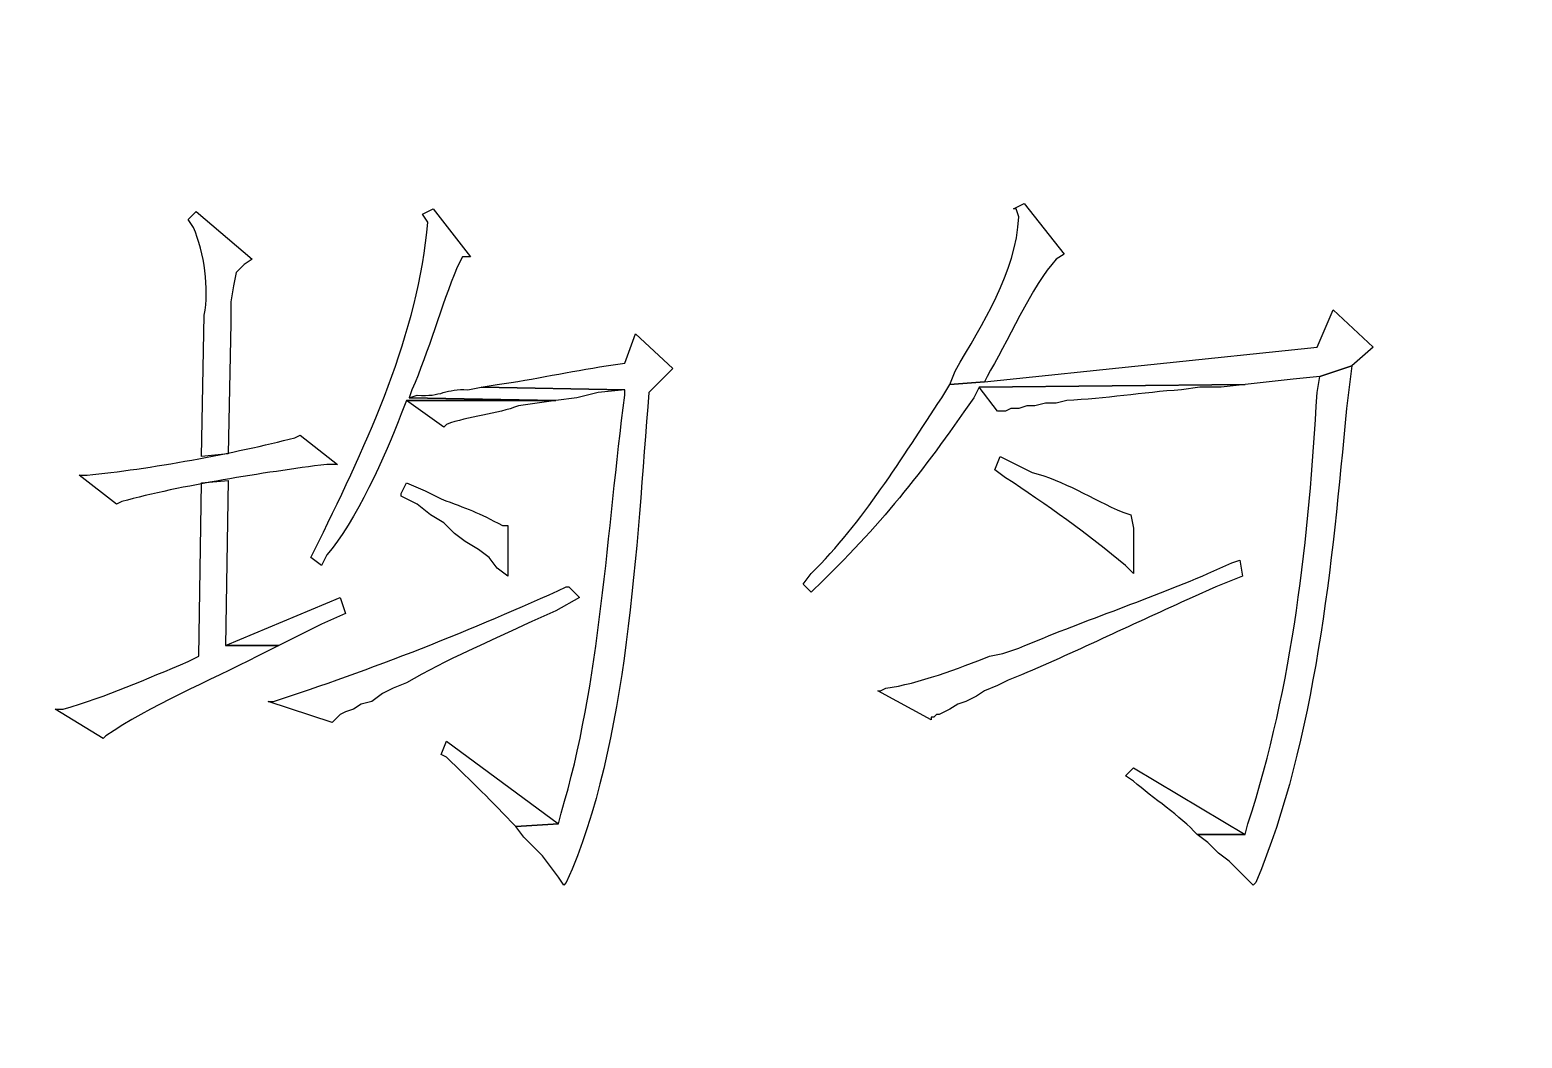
# Model space of a CAD drawing. Header units: centimetres. Extents: x -20.7 to 20.7, y -14.5 to 14.5.
# Drawn here: x -11.018 to -9.832, y -7.904 to -7.102 of the extents above; entities that cross this region are included whole.
import ezdxf

# ---------------------------------------------------------------- set-up
doc = ezdxf.new("R2010")
doc.units = ezdxf.units.CM
doc.header["$MEASUREMENT"] = 0
doc.layers.add('layer 1', color=7, linetype='Continuous')

msp = doc.modelspace()

# ---------------------------------------------------------------- linework, layer by layer
at = {"layer": 'layer 1', "lineweight": 9}
msp.add_open_spline([(19.88612, 13.89874), (19.88612, 13.89874), (-20.11465, 13.89874), (-20.11465, 13.89874), (-20.11465, 13.89874), (-20.11465, 13.89874), (-20.11465, -13.80208), (-20.11465, -13.80208)], degree=3, knots=[0, 0, 0, 0, 0.3333333, 0.3333333, 0.3333333, 0.3333333, 1, 1, 1, 1], dxfattribs=at)
at = {"layer": 'layer 1'}
for points, knots in [([(-10.88598, -7.24676), (-10.88598, -7.24676), (-10.89233, -7.25311), (-10.89233, -7.25311), (-10.89233, -7.25311), (-10.89233, -7.25311), (-10.8881, -7.25946), (-10.8881, -7.25946), (-10.8881, -7.25946), (-10.8796, -7.27968), (-10.87554, -7.30825), (-10.87963, -7.32931), (-10.87963, -7.32931), (-10.87963, -7.32931), (-10.88175, -7.4415), (-10.88175, -7.4415), (-10.88175, -7.4415), (-10.88175, -7.4415), (-10.86058, -7.43938), (-10.86058, -7.43938), (-10.86058, -7.43938), (-10.86058, -7.43938), (-10.85847, -7.33566), (-10.85847, -7.33566), (-10.85847, -7.33566), (-10.85847, -7.33566), (-10.85847, -7.31873), (-10.85847, -7.31873), (-10.85847, -7.31873), (-10.85847, -7.31873), (-10.85635, -7.30603), (-10.85635, -7.30603), (-10.85635, -7.30603), (-10.85635, -7.30603), (-10.85423, -7.29545), (-10.85423, -7.29545), (-10.85423, -7.29545), (-10.85423, -7.29545), (-10.84788, -7.2891), (-10.84788, -7.2891), (-10.84788, -7.2891), (-10.84788, -7.2891), (-10.84153, -7.28486), (-10.84153, -7.28486), (-10.84153, -7.28486), (-10.84153, -7.28486), (-10.88598, -7.24676), (-10.88598, -7.24676)], [0, 0, 0, 0, 0.0769231, 0.0769231, 0.0769231, 0.0769231, 0.1538462, 0.1538462, 0.1538462, 0.1538462, 0.2307692, 0.2307692, 0.2307692, 0.2307692, 0.3076923, 0.3076923, 0.3076923, 0.3076923, 0.3846154, 0.3846154, 0.3846154, 0.3846154, 0.4615385, 0.4615385, 0.4615385, 0.4615385, 0.5384615, 0.5384615, 0.5384615, 0.5384615, 0.6153846, 0.6153846, 0.6153846, 0.6153846, 0.6923077, 0.6923077, 0.6923077, 0.6923077, 0.7692308, 0.7692308, 0.7692308, 0.7692308, 0.8461538, 0.8461538, 0.8461538, 0.8461538, 1, 1, 1, 1]), ([(-10.6976, -7.24465), (-10.6976, -7.24465), (-10.70607, -7.24888), (-10.70607, -7.24888), (-10.70607, -7.24888), (-10.70607, -7.24888), (-10.70183, -7.25523), (-10.70183, -7.25523), (-10.70183, -7.25523), (-10.70945, -7.34385), (-10.74939, -7.42982), (-10.78862, -7.50923), (-10.78862, -7.50923), (-10.78862, -7.50923), (-10.79497, -7.52193), (-10.79497, -7.52193), (-10.79497, -7.52193), (-10.79497, -7.52193), (-10.7865, -7.52828), (-10.7865, -7.52828), (-10.7865, -7.52828), (-10.7865, -7.52828), (-10.78227, -7.51981), (-10.78227, -7.51981), (-10.78227, -7.51981), (-10.75983, -7.49434), (-10.73503, -7.44008), (-10.723, -7.40763), (-10.723, -7.40763), (-10.723, -7.40763), (-10.71877, -7.39705), (-10.71877, -7.39705), (-10.71877, -7.39705), (-10.71877, -7.39705), (-10.60023, -7.39705), (-10.60023, -7.39705), (-10.60023, -7.39705), (-10.60023, -7.39705), (-10.71665, -7.39493), (-10.71665, -7.39493), (-10.71665, -7.39493), (-10.71665, -7.39493), (-10.71453, -7.38858), (-10.71453, -7.38858), (-10.71453, -7.38858), (-10.70102, -7.35817), (-10.69157, -7.32208), (-10.67855, -7.29121), (-10.67855, -7.29121), (-10.67855, -7.29121), (-10.67432, -7.28275), (-10.67432, -7.28275), (-10.67432, -7.28275), (-10.67432, -7.28275), (-10.66797, -7.28275), (-10.66797, -7.28275), (-10.66797, -7.28275), (-10.66797, -7.28275), (-10.6976, -7.24465), (-10.6976, -7.24465)], [0, 0, 0, 0, 0.0625, 0.0625, 0.0625, 0.0625, 0.125, 0.125, 0.125, 0.125, 0.1875, 0.1875, 0.1875, 0.1875, 0.25, 0.25, 0.25, 0.25, 0.3125, 0.3125, 0.3125, 0.3125, 0.375, 0.375, 0.375, 0.375, 0.4375, 0.4375, 0.4375, 0.4375, 0.5, 0.5, 0.5, 0.5, 0.5625, 0.5625, 0.5625, 0.5625, 0.625, 0.625, 0.625, 0.625, 0.6875, 0.6875, 0.6875, 0.6875, 0.75, 0.75, 0.75, 0.75, 0.8125, 0.8125, 0.8125, 0.8125, 0.875, 0.875, 0.875, 0.875, 1, 1, 1, 1]), ([(-10.2277, -7.24041), (-10.2277, -7.24041), (-10.23617, -7.24465), (-10.23617, -7.24465), (-10.23617, -7.24465), (-10.23617, -7.24465), (-10.23405, -7.24465), (-10.23405, -7.24465), (-10.23405, -7.24465), (-10.23405, -7.24465), (-10.23193, -7.251), (-10.23193, -7.251), (-10.23193, -7.251), (-10.23465, -7.29626), (-10.26058, -7.33545), (-10.28273, -7.37376), (-10.28273, -7.37376), (-10.28273, -7.37376), (-10.28697, -7.38435), (-10.28697, -7.38435), (-10.28697, -7.38435), (-10.28697, -7.38435), (-10.25945, -7.38223), (-10.25945, -7.38223), (-10.25945, -7.38223), (-10.25945, -7.38223), (-10.25733, -7.378), (-10.25733, -7.378), (-10.25733, -7.378), (-10.2422, -7.35316), (-10.22093, -7.30437), (-10.2023, -7.28486), (-10.2023, -7.28486), (-10.2023, -7.28486), (-10.19595, -7.28063), (-10.19595, -7.28063), (-10.19595, -7.28063), (-10.19595, -7.28063), (-10.2277, -7.24041), (-10.2277, -7.24041)], [0, 0, 0, 0, 0.0909091, 0.0909091, 0.0909091, 0.0909091, 0.1818182, 0.1818182, 0.1818182, 0.1818182, 0.2727273, 0.2727273, 0.2727273, 0.2727273, 0.3636364, 0.3636364, 0.3636364, 0.3636364, 0.4545455, 0.4545455, 0.4545455, 0.4545455, 0.5454545, 0.5454545, 0.5454545, 0.5454545, 0.6363636, 0.6363636, 0.6363636, 0.6363636, 0.7272727, 0.7272727, 0.7272727, 0.7272727, 0.8181818, 0.8181818, 0.8181818, 0.8181818, 1, 1, 1, 1]), ([(-9.98217, -7.32508), (-9.98217, -7.32508), (-9.99487, -7.35471), (-9.99487, -7.35471), (-9.99487, -7.35471), (-9.99487, -7.35471), (-10.25945, -7.38223), (-10.25945, -7.38223), (-10.25945, -7.38223), (-10.25945, -7.38223), (-10.28697, -7.38434), (-10.28697, -7.38434), (-10.28697, -7.38434), (-10.28697, -7.38434), (-10.29332, -7.39493), (-10.29332, -7.39493), (-10.29332, -7.39493), (-10.32535, -7.44312), (-10.35558, -7.49349), (-10.39703, -7.53463), (-10.39703, -7.53463), (-10.39703, -7.53463), (-10.40338, -7.54309), (-10.40338, -7.54309), (-10.40338, -7.54309), (-10.40338, -7.54309), (-10.39703, -7.54944), (-10.39703, -7.54944), (-10.39703, -7.54944), (-10.39703, -7.54944), (-10.39492, -7.54733), (-10.39492, -7.54733), (-10.39492, -7.54733), (-10.34144, -7.49589), (-10.30969, -7.45539), (-10.26792, -7.39493), (-10.26792, -7.39493), (-10.26792, -7.39493), (-10.26368, -7.38646), (-10.26368, -7.38646), (-10.26368, -7.38646), (-10.26368, -7.38646), (-10.05202, -7.38434), (-10.05202, -7.38434), (-10.05202, -7.38434), (-10.05202, -7.38434), (-10.03297, -7.38223), (-10.03297, -7.38223), (-10.03297, -7.38223), (-10.03297, -7.38223), (-10.01392, -7.38011), (-10.01392, -7.38011), (-10.01392, -7.38011), (-10.01392, -7.38011), (-9.99275, -7.37799), (-9.99275, -7.37799), (-9.99275, -7.37799), (-9.99275, -7.37799), (-9.96735, -7.36953), (-9.96735, -7.36953), (-9.96735, -7.36953), (-9.96735, -7.36953), (-9.95042, -7.35471), (-9.95042, -7.35471), (-9.95042, -7.35471), (-9.95042, -7.35471), (-9.98217, -7.32508), (-9.98217, -7.32508)], [0, 0, 0, 0, 0.0555556, 0.0555556, 0.0555556, 0.0555556, 0.1111111, 0.1111111, 0.1111111, 0.1111111, 0.1666667, 0.1666667, 0.1666667, 0.1666667, 0.2222222, 0.2222222, 0.2222222, 0.2222222, 0.2777778, 0.2777778, 0.2777778, 0.2777778, 0.3333333, 0.3333333, 0.3333333, 0.3333333, 0.3888889, 0.3888889, 0.3888889, 0.3888889, 0.4444444, 0.4444444, 0.4444444, 0.4444444, 0.5, 0.5, 0.5, 0.5, 0.5555556, 0.5555556, 0.5555556, 0.5555556, 0.6111111, 0.6111111, 0.6111111, 0.6111111, 0.6666667, 0.6666667, 0.6666667, 0.6666667, 0.7222222, 0.7222222, 0.7222222, 0.7222222, 0.7777778, 0.7777778, 0.7777778, 0.7777778, 0.8333333, 0.8333333, 0.8333333, 0.8333333, 0.8888889, 0.8888889, 0.8888889, 0.8888889, 1, 1, 1, 1]), ([(-10.53673, -7.34413), (-10.53673, -7.34413), (-10.5452, -7.36741), (-10.5452, -7.36741), (-10.5452, -7.36741), (-10.5452, -7.36741), (-10.56002, -7.36953), (-10.56002, -7.36953), (-10.56002, -7.36953), (-10.58877, -7.3739), (-10.61717, -7.38032), (-10.6468, -7.38435), (-10.6468, -7.38435), (-10.6468, -7.38435), (-10.6595, -7.38646), (-10.6595, -7.38646), (-10.6595, -7.38646), (-10.6595, -7.38646), (-10.5452, -7.38858), (-10.5452, -7.38858), (-10.5452, -7.38858), (-10.5452, -7.38858), (-10.5452, -7.39281), (-10.5452, -7.39281), (-10.5452, -7.39281), (-10.55959, -7.49946), (-10.56457, -7.62265), (-10.596, -7.72513), (-10.596, -7.72513), (-10.596, -7.72513), (-10.59812, -7.7336), (-10.59812, -7.7336), (-10.59812, -7.7336), (-10.59812, -7.7336), (-10.63198, -7.73571), (-10.63198, -7.73571), (-10.63198, -7.73571), (-10.63198, -7.73571), (-10.62563, -7.74418), (-10.62563, -7.74418), (-10.62563, -7.74418), (-10.62563, -7.74418), (-10.61082, -7.759), (-10.61082, -7.759), (-10.61082, -7.759), (-10.61082, -7.759), (-10.59812, -7.77593), (-10.59812, -7.77593), (-10.59812, -7.77593), (-10.59812, -7.77593), (-10.59388, -7.78228), (-10.59388, -7.78228), (-10.59388, -7.78228), (-10.59388, -7.78228), (-10.59177, -7.78016), (-10.59177, -7.78016), (-10.59177, -7.78016), (-10.54224, -7.66981), (-10.53617, -7.51142), (-10.52615, -7.3907), (-10.52615, -7.3907), (-10.52615, -7.3907), (-10.5071, -7.37165), (-10.5071, -7.37165), (-10.5071, -7.37165), (-10.5071, -7.37165), (-10.53673, -7.34413), (-10.53673, -7.34413)], [0, 0, 0, 0, 0.0555556, 0.0555556, 0.0555556, 0.0555556, 0.1111111, 0.1111111, 0.1111111, 0.1111111, 0.1666667, 0.1666667, 0.1666667, 0.1666667, 0.2222222, 0.2222222, 0.2222222, 0.2222222, 0.2777778, 0.2777778, 0.2777778, 0.2777778, 0.3333333, 0.3333333, 0.3333333, 0.3333333, 0.3888889, 0.3888889, 0.3888889, 0.3888889, 0.4444444, 0.4444444, 0.4444444, 0.4444444, 0.5, 0.5, 0.5, 0.5, 0.5555556, 0.5555556, 0.5555556, 0.5555556, 0.6111111, 0.6111111, 0.6111111, 0.6111111, 0.6666667, 0.6666667, 0.6666667, 0.6666667, 0.7222222, 0.7222222, 0.7222222, 0.7222222, 0.7777778, 0.7777778, 0.7777778, 0.7777778, 0.8333333, 0.8333333, 0.8333333, 0.8333333, 0.8888889, 0.8888889, 0.8888889, 0.8888889, 1, 1, 1, 1]), ([(-9.96735, -7.36953), (-9.96735, -7.36953), (-9.99275, -7.378), (-9.99275, -7.378), (-9.99275, -7.378), (-9.99275, -7.378), (-9.99487, -7.3907), (-9.99487, -7.3907), (-9.99487, -7.3907), (-10.00157, -7.50619), (-10.01385, -7.62332), (-10.0499, -7.7336), (-10.0499, -7.7336), (-10.0499, -7.7336), (-10.05202, -7.74206), (-10.05202, -7.74206), (-10.05202, -7.74206), (-10.05202, -7.74206), (-10.09012, -7.74206), (-10.09012, -7.74206), (-10.09012, -7.74206), (-10.09012, -7.74206), (-10.08165, -7.74841), (-10.08165, -7.74841), (-10.08165, -7.74841), (-10.08165, -7.74841), (-10.07318, -7.75688), (-10.07318, -7.75688), (-10.07318, -7.75688), (-10.07318, -7.75688), (-10.06472, -7.76323), (-10.06472, -7.76323), (-10.06472, -7.76323), (-10.06472, -7.76323), (-10.04567, -7.78228), (-10.04567, -7.78228), (-10.04567, -7.78228), (-10.04567, -7.78228), (-10.04355, -7.78016), (-10.04355, -7.78016), (-10.04355, -7.78016), (-9.99607, -7.66692), (-9.98277, -7.52514), (-9.97158, -7.4034), (-9.97158, -7.4034), (-9.97158, -7.4034), (-9.96947, -7.38646), (-9.96947, -7.38646), (-9.96947, -7.38646), (-9.96947, -7.38646), (-9.96735, -7.36953), (-9.96735, -7.36953)], [0, 0, 0, 0, 0.0714286, 0.0714286, 0.0714286, 0.0714286, 0.1428571, 0.1428571, 0.1428571, 0.1428571, 0.2142857, 0.2142857, 0.2142857, 0.2142857, 0.2857143, 0.2857143, 0.2857143, 0.2857143, 0.3571429, 0.3571429, 0.3571429, 0.3571429, 0.4285714, 0.4285714, 0.4285714, 0.4285714, 0.5, 0.5, 0.5, 0.5, 0.5714286, 0.5714286, 0.5714286, 0.5714286, 0.6428571, 0.6428571, 0.6428571, 0.6428571, 0.7142857, 0.7142857, 0.7142857, 0.7142857, 0.7857143, 0.7857143, 0.7857143, 0.7857143, 0.8571429, 0.8571429, 0.8571429, 0.8571429, 1, 1, 1, 1]), ([(-10.6595, -7.38646), (-10.6595, -7.38646), (-10.67008, -7.38858), (-10.67008, -7.38858), (-10.67008, -7.38858), (-10.6874, -7.3872), (-10.69132, -7.39461), (-10.7103, -7.39281), (-10.7103, -7.39281), (-10.7103, -7.39281), (-10.71665, -7.39493), (-10.71665, -7.39493), (-10.71665, -7.39493), (-10.71665, -7.39493), (-10.60023, -7.39705), (-10.60023, -7.39705), (-10.60023, -7.39705), (-10.60023, -7.39705), (-10.5833, -7.39493), (-10.5833, -7.39493), (-10.5833, -7.39493), (-10.5833, -7.39493), (-10.56637, -7.3907), (-10.56637, -7.3907), (-10.56637, -7.3907), (-10.56637, -7.3907), (-10.5452, -7.38858), (-10.5452, -7.38858), (-10.5452, -7.38858), (-10.5452, -7.38858), (-10.6595, -7.38646), (-10.6595, -7.38646)], [0, 0, 0, 0, 0.1111111, 0.1111111, 0.1111111, 0.1111111, 0.2222222, 0.2222222, 0.2222222, 0.2222222, 0.3333333, 0.3333333, 0.3333333, 0.3333333, 0.4444444, 0.4444444, 0.4444444, 0.4444444, 0.5555556, 0.5555556, 0.5555556, 0.5555556, 0.6666667, 0.6666667, 0.6666667, 0.6666667, 0.7777778, 0.7777778, 0.7777778, 0.7777778, 1, 1, 1, 1]), ([(-10.05202, -7.38435), (-10.05202, -7.38435), (-10.26368, -7.38646), (-10.26368, -7.38646), (-10.26368, -7.38646), (-10.26368, -7.38646), (-10.24887, -7.40551), (-10.24887, -7.40551), (-10.24887, -7.40551), (-10.24887, -7.40551), (-10.24252, -7.40551), (-10.24252, -7.40551), (-10.24252, -7.40551), (-10.24252, -7.40551), (-10.23828, -7.4034), (-10.23828, -7.4034), (-10.23828, -7.4034), (-10.23828, -7.4034), (-10.23193, -7.4034), (-10.23193, -7.4034), (-10.23193, -7.4034), (-10.23193, -7.4034), (-10.22558, -7.40128), (-10.22558, -7.40128), (-10.22558, -7.40128), (-10.22558, -7.40128), (-10.21923, -7.40128), (-10.21923, -7.40128), (-10.21923, -7.40128), (-10.21923, -7.40128), (-10.21077, -7.39916), (-10.21077, -7.39916), (-10.21077, -7.39916), (-10.21077, -7.39916), (-10.2023, -7.39916), (-10.2023, -7.39916), (-10.2023, -7.39916), (-10.2023, -7.39916), (-10.19383, -7.39705), (-10.19383, -7.39705), (-10.19383, -7.39705), (-10.16364, -7.39574), (-10.13365, -7.3907), (-10.10282, -7.38858), (-10.10282, -7.38858), (-10.10282, -7.38858), (-10.088, -7.38646), (-10.088, -7.38646), (-10.088, -7.38646), (-10.088, -7.38646), (-10.07107, -7.38646), (-10.07107, -7.38646), (-10.07107, -7.38646), (-10.07107, -7.38646), (-10.05202, -7.38435), (-10.05202, -7.38435)], [0, 0, 0, 0, 0.0666667, 0.0666667, 0.0666667, 0.0666667, 0.1333333, 0.1333333, 0.1333333, 0.1333333, 0.2, 0.2, 0.2, 0.2, 0.2666667, 0.2666667, 0.2666667, 0.2666667, 0.3333333, 0.3333333, 0.3333333, 0.3333333, 0.4, 0.4, 0.4, 0.4, 0.4666667, 0.4666667, 0.4666667, 0.4666667, 0.5333333, 0.5333333, 0.5333333, 0.5333333, 0.6, 0.6, 0.6, 0.6, 0.6666667, 0.6666667, 0.6666667, 0.6666667, 0.7333333, 0.7333333, 0.7333333, 0.7333333, 0.8, 0.8, 0.8, 0.8, 0.8666667, 0.8666667, 0.8666667, 0.8666667, 1, 1, 1, 1]), ([(-10.60023, -7.39705), (-10.60023, -7.39705), (-10.71877, -7.39705), (-10.71877, -7.39705), (-10.71877, -7.39705), (-10.71877, -7.39705), (-10.68913, -7.41821), (-10.68913, -7.41821), (-10.68913, -7.41821), (-10.68913, -7.41821), (-10.68702, -7.4161), (-10.68702, -7.4161), (-10.68702, -7.4161), (-10.66984, -7.40964), (-10.64645, -7.40805), (-10.62987, -7.40128), (-10.62987, -7.40128), (-10.62987, -7.40128), (-10.61505, -7.39916), (-10.61505, -7.39916), (-10.61505, -7.39916), (-10.61505, -7.39916), (-10.60023, -7.39705), (-10.60023, -7.39705)], [0, 0, 0, 0, 0.1428571, 0.1428571, 0.1428571, 0.1428571, 0.2857143, 0.2857143, 0.2857143, 0.2857143, 0.4285714, 0.4285714, 0.4285714, 0.4285714, 0.5714286, 0.5714286, 0.5714286, 0.5714286, 0.7142857, 0.7142857, 0.7142857, 0.7142857, 1, 1, 1, 1]), ([(-10.80343, -7.42456), (-10.80343, -7.42456), (-10.80767, -7.42668), (-10.80767, -7.42668), (-10.80767, -7.42668), (-10.85406, -7.43881), (-10.92465, -7.45201), (-10.97277, -7.45631), (-10.97277, -7.45631), (-10.97277, -7.45631), (-10.97912, -7.45631), (-10.97912, -7.45631), (-10.97912, -7.45631), (-10.97912, -7.45631), (-10.94948, -7.4796), (-10.94948, -7.4796), (-10.94948, -7.4796), (-10.94948, -7.4796), (-10.94525, -7.47748), (-10.94525, -7.47748), (-10.94525, -7.47748), (-10.89731, -7.46432), (-10.83257, -7.45441), (-10.78227, -7.44785), (-10.78227, -7.44785), (-10.78227, -7.44785), (-10.7738, -7.44785), (-10.7738, -7.44785), (-10.7738, -7.44785), (-10.7738, -7.44785), (-10.80343, -7.42456), (-10.80343, -7.42456)], [0, 0, 0, 0, 0.1111111, 0.1111111, 0.1111111, 0.1111111, 0.2222222, 0.2222222, 0.2222222, 0.2222222, 0.3333333, 0.3333333, 0.3333333, 0.3333333, 0.4444444, 0.4444444, 0.4444444, 0.4444444, 0.5555556, 0.5555556, 0.5555556, 0.5555556, 0.6666667, 0.6666667, 0.6666667, 0.6666667, 0.7777778, 0.7777778, 0.7777778, 0.7777778, 1, 1, 1, 1]), ([(-10.24675, -7.4415), (-10.24675, -7.4415), (-10.25098, -7.45208), (-10.25098, -7.45208), (-10.25098, -7.45208), (-10.25098, -7.45208), (-10.24252, -7.45843), (-10.24252, -7.45843), (-10.24252, -7.45843), (-10.21101, -7.47928), (-10.17612, -7.50394), (-10.14727, -7.52828), (-10.14727, -7.52828), (-10.14727, -7.52828), (-10.14092, -7.53463), (-10.14092, -7.53463), (-10.14092, -7.53463), (-10.14092, -7.53463), (-10.14092, -7.49865), (-10.14092, -7.49865), (-10.14092, -7.49865), (-10.14092, -7.49865), (-10.14303, -7.48806), (-10.14303, -7.48806), (-10.14303, -7.48806), (-10.14303, -7.48806), (-10.14938, -7.48595), (-10.14938, -7.48595), (-10.14938, -7.48595), (-10.17397, -7.47515), (-10.19655, -7.46076), (-10.22135, -7.4542), (-10.22135, -7.4542), (-10.22135, -7.4542), (-10.23405, -7.44785), (-10.23405, -7.44785), (-10.23405, -7.44785), (-10.23405, -7.44785), (-10.24675, -7.4415), (-10.24675, -7.4415)], [0, 0, 0, 0, 0.0909091, 0.0909091, 0.0909091, 0.0909091, 0.1818182, 0.1818182, 0.1818182, 0.1818182, 0.2727273, 0.2727273, 0.2727273, 0.2727273, 0.3636364, 0.3636364, 0.3636364, 0.3636364, 0.4545455, 0.4545455, 0.4545455, 0.4545455, 0.5454545, 0.5454545, 0.5454545, 0.5454545, 0.6363636, 0.6363636, 0.6363636, 0.6363636, 0.7272727, 0.7272727, 0.7272727, 0.7272727, 0.8181818, 0.8181818, 0.8181818, 0.8181818, 1, 1, 1, 1]), ([(-10.86058, -7.46055), (-10.86058, -7.46055), (-10.88175, -7.46266), (-10.88175, -7.46266), (-10.88175, -7.46266), (-10.88175, -7.46266), (-10.88387, -7.60025), (-10.88387, -7.60025), (-10.88387, -7.60025), (-10.88387, -7.60025), (-10.89233, -7.60448), (-10.89233, -7.60448), (-10.89233, -7.60448), (-10.92609, -7.61866), (-10.95689, -7.63235), (-10.99182, -7.64258), (-10.99182, -7.64258), (-10.99182, -7.64258), (-10.99817, -7.64258), (-10.99817, -7.64258), (-10.99817, -7.64258), (-10.99817, -7.64258), (-10.96007, -7.66586), (-10.96007, -7.66586), (-10.96007, -7.66586), (-10.96007, -7.66586), (-10.95795, -7.66375), (-10.95795, -7.66375), (-10.95795, -7.66375), (-10.92352, -7.63997), (-10.87536, -7.62011), (-10.8373, -7.60025), (-10.8373, -7.60025), (-10.8373, -7.60025), (-10.82037, -7.59178), (-10.82037, -7.59178), (-10.82037, -7.59178), (-10.82037, -7.59178), (-10.8627, -7.59178), (-10.8627, -7.59178), (-10.8627, -7.59178), (-10.8627, -7.59178), (-10.86058, -7.46055), (-10.86058, -7.46055)], [0, 0, 0, 0, 0.0833333, 0.0833333, 0.0833333, 0.0833333, 0.1666667, 0.1666667, 0.1666667, 0.1666667, 0.25, 0.25, 0.25, 0.25, 0.3333333, 0.3333333, 0.3333333, 0.3333333, 0.4166667, 0.4166667, 0.4166667, 0.4166667, 0.5, 0.5, 0.5, 0.5, 0.5833333, 0.5833333, 0.5833333, 0.5833333, 0.6666667, 0.6666667, 0.6666667, 0.6666667, 0.75, 0.75, 0.75, 0.75, 0.8333333, 0.8333333, 0.8333333, 0.8333333, 1, 1, 1, 1]), ([(-10.71877, -7.46266), (-10.71877, -7.46266), (-10.723, -7.47113), (-10.723, -7.47113), (-10.723, -7.47113), (-10.723, -7.47113), (-10.723, -7.47325), (-10.723, -7.47325), (-10.723, -7.47325), (-10.723, -7.47325), (-10.7103, -7.4796), (-10.7103, -7.4796), (-10.7103, -7.4796), (-10.7103, -7.4796), (-10.69972, -7.48806), (-10.69972, -7.48806), (-10.69972, -7.48806), (-10.69972, -7.48806), (-10.68913, -7.49441), (-10.68913, -7.49441), (-10.68913, -7.49441), (-10.68913, -7.49441), (-10.68067, -7.50288), (-10.68067, -7.50288), (-10.68067, -7.50288), (-10.68067, -7.50288), (-10.6722, -7.50923), (-10.6722, -7.50923), (-10.6722, -7.50923), (-10.6722, -7.50923), (-10.66162, -7.51558), (-10.66162, -7.51558), (-10.66162, -7.51558), (-10.66162, -7.51558), (-10.65315, -7.52193), (-10.65315, -7.52193), (-10.65315, -7.52193), (-10.65315, -7.52193), (-10.6468, -7.5304), (-10.6468, -7.5304), (-10.6468, -7.5304), (-10.6468, -7.5304), (-10.63833, -7.53675), (-10.63833, -7.53675), (-10.63833, -7.53675), (-10.63833, -7.53675), (-10.63833, -7.49653), (-10.63833, -7.49653), (-10.63833, -7.49653), (-10.63833, -7.49653), (-10.64257, -7.49653), (-10.64257, -7.49653), (-10.64257, -7.49653), (-10.66165, -7.48626), (-10.67086, -7.48281), (-10.69125, -7.47536), (-10.69125, -7.47536), (-10.69125, -7.47536), (-10.70395, -7.46901), (-10.70395, -7.46901), (-10.70395, -7.46901), (-10.70395, -7.46901), (-10.71877, -7.46266), (-10.71877, -7.46266)], [0, 0, 0, 0, 0.0588235, 0.0588235, 0.0588235, 0.0588235, 0.1176471, 0.1176471, 0.1176471, 0.1176471, 0.1764706, 0.1764706, 0.1764706, 0.1764706, 0.2352941, 0.2352941, 0.2352941, 0.2352941, 0.2941176, 0.2941176, 0.2941176, 0.2941176, 0.3529412, 0.3529412, 0.3529412, 0.3529412, 0.4117647, 0.4117647, 0.4117647, 0.4117647, 0.4705882, 0.4705882, 0.4705882, 0.4705882, 0.5294118, 0.5294118, 0.5294118, 0.5294118, 0.5882353, 0.5882353, 0.5882353, 0.5882353, 0.6470588, 0.6470588, 0.6470588, 0.6470588, 0.7058824, 0.7058824, 0.7058824, 0.7058824, 0.7647059, 0.7647059, 0.7647059, 0.7647059, 0.8235294, 0.8235294, 0.8235294, 0.8235294, 0.8823529, 0.8823529, 0.8823529, 0.8823529, 1, 1, 1, 1]), ([(-10.05625, -7.52405), (-10.05625, -7.52405), (-10.0626, -7.52616), (-10.0626, -7.52616), (-10.0626, -7.52616), (-10.0626, -7.52616), (-10.08165, -7.53463), (-10.08165, -7.53463), (-10.08165, -7.53463), (-10.13227, -7.55625), (-10.18209, -7.57273), (-10.23193, -7.5939), (-10.23193, -7.5939), (-10.23193, -7.5939), (-10.24463, -7.59813), (-10.24463, -7.59813), (-10.24463, -7.59813), (-10.24463, -7.59813), (-10.25522, -7.60025), (-10.25522, -7.60025), (-10.25522, -7.60025), (-10.27963, -7.60981), (-10.31191, -7.62247), (-10.33777, -7.62565), (-10.33777, -7.62565), (-10.33777, -7.62565), (-10.342, -7.62776), (-10.342, -7.62776), (-10.342, -7.62776), (-10.342, -7.62776), (-10.34412, -7.62776), (-10.34412, -7.62776), (-10.34412, -7.62776), (-10.34412, -7.62776), (-10.30178, -7.65105), (-10.30178, -7.65105), (-10.30178, -7.65105), (-10.30178, -7.65105), (-10.30178, -7.64893), (-10.30178, -7.64893), (-10.30178, -7.64893), (-10.30178, -7.64893), (-10.29967, -7.64893), (-10.29967, -7.64893), (-10.29967, -7.64893), (-10.29967, -7.64893), (-10.29755, -7.64681), (-10.29755, -7.64681), (-10.29755, -7.64681), (-10.29755, -7.64681), (-10.29543, -7.64681), (-10.29543, -7.64681), (-10.29543, -7.64681), (-10.29543, -7.64681), (-10.2912, -7.6447), (-10.2912, -7.6447), (-10.2912, -7.6447), (-10.2912, -7.6447), (-10.28697, -7.64258), (-10.28697, -7.64258), (-10.28697, -7.64258), (-10.28697, -7.64258), (-10.28062, -7.63835), (-10.28062, -7.63835), (-10.28062, -7.63835), (-10.28062, -7.63835), (-10.27427, -7.63623), (-10.27427, -7.63623), (-10.27427, -7.63623), (-10.27427, -7.63623), (-10.2658, -7.632), (-10.2658, -7.632), (-10.2658, -7.632), (-10.2658, -7.632), (-10.25945, -7.62776), (-10.25945, -7.62776), (-10.25945, -7.62776), (-10.25945, -7.62776), (-10.24887, -7.62353), (-10.24887, -7.62353), (-10.24887, -7.62353), (-10.24887, -7.62353), (-10.2404, -7.6193), (-10.2404, -7.6193), (-10.2404, -7.6193), (-10.2404, -7.6193), (-10.22982, -7.61506), (-10.22982, -7.61506), (-10.22982, -7.61506), (-10.1842, -7.59566), (-10.13961, -7.57403), (-10.09435, -7.55368), (-10.09435, -7.55368), (-10.09435, -7.55368), (-10.0753, -7.54521), (-10.0753, -7.54521), (-10.0753, -7.54521), (-10.0753, -7.54521), (-10.05413, -7.53675), (-10.05413, -7.53675), (-10.05413, -7.53675), (-10.05413, -7.53675), (-10.05625, -7.52405), (-10.05625, -7.52405)], [0, 0, 0, 0, 0.037037, 0.037037, 0.037037, 0.037037, 0.0740741, 0.0740741, 0.0740741, 0.0740741, 0.1111111, 0.1111111, 0.1111111, 0.1111111, 0.1481481, 0.1481481, 0.1481481, 0.1481481, 0.1851852, 0.1851852, 0.1851852, 0.1851852, 0.2222222, 0.2222222, 0.2222222, 0.2222222, 0.2592593, 0.2592593, 0.2592593, 0.2592593, 0.2962963, 0.2962963, 0.2962963, 0.2962963, 0.3333333, 0.3333333, 0.3333333, 0.3333333, 0.3703704, 0.3703704, 0.3703704, 0.3703704, 0.4074074, 0.4074074, 0.4074074, 0.4074074, 0.4444444, 0.4444444, 0.4444444, 0.4444444, 0.4814815, 0.4814815, 0.4814815, 0.4814815, 0.5185185, 0.5185185, 0.5185185, 0.5185185, 0.5555556, 0.5555556, 0.5555556, 0.5555556, 0.5925926, 0.5925926, 0.5925926, 0.5925926, 0.6296296, 0.6296296, 0.6296296, 0.6296296, 0.6666667, 0.6666667, 0.6666667, 0.6666667, 0.7037037, 0.7037037, 0.7037037, 0.7037037, 0.7407407, 0.7407407, 0.7407407, 0.7407407, 0.7777778, 0.7777778, 0.7777778, 0.7777778, 0.8148148, 0.8148148, 0.8148148, 0.8148148, 0.8518519, 0.8518519, 0.8518519, 0.8518519, 0.8888889, 0.8888889, 0.8888889, 0.8888889, 0.9259259, 0.9259259, 0.9259259, 0.9259259, 1, 1, 1, 1]), ([(-10.58965, -7.54521), (-10.58965, -7.54521), (-10.59177, -7.54521), (-10.59177, -7.54521), (-10.59177, -7.54521), (-10.66409, -7.57844), (-10.74893, -7.6121), (-10.8246, -7.63623), (-10.8246, -7.63623), (-10.8246, -7.63623), (-10.82883, -7.63623), (-10.82883, -7.63623), (-10.82883, -7.63623), (-10.82883, -7.63623), (-10.77803, -7.65316), (-10.77803, -7.65316), (-10.77803, -7.65316), (-10.77803, -7.65316), (-10.77592, -7.65105), (-10.77592, -7.65105), (-10.77592, -7.65105), (-10.77592, -7.65105), (-10.7738, -7.64893), (-10.7738, -7.64893), (-10.7738, -7.64893), (-10.7738, -7.64893), (-10.77168, -7.64681), (-10.77168, -7.64681), (-10.77168, -7.64681), (-10.77168, -7.64681), (-10.76745, -7.6447), (-10.76745, -7.6447), (-10.76745, -7.6447), (-10.76745, -7.6447), (-10.7611, -7.64258), (-10.7611, -7.64258), (-10.7611, -7.64258), (-10.7611, -7.64258), (-10.75475, -7.63835), (-10.75475, -7.63835), (-10.75475, -7.63835), (-10.75475, -7.63835), (-10.74628, -7.63623), (-10.74628, -7.63623), (-10.74628, -7.63623), (-10.74628, -7.63623), (-10.73782, -7.62988), (-10.73782, -7.62988), (-10.73782, -7.62988), (-10.73782, -7.62988), (-10.72935, -7.62565), (-10.72935, -7.62565), (-10.72935, -7.62565), (-10.72935, -7.62565), (-10.71877, -7.62141), (-10.71877, -7.62141), (-10.71877, -7.62141), (-10.68684, -7.60264), (-10.65248, -7.58878), (-10.61928, -7.57273), (-10.61928, -7.57273), (-10.61928, -7.57273), (-10.60023, -7.56426), (-10.60023, -7.56426), (-10.60023, -7.56426), (-10.60023, -7.56426), (-10.58118, -7.55368), (-10.58118, -7.55368), (-10.58118, -7.55368), (-10.58118, -7.55368), (-10.58965, -7.54521), (-10.58965, -7.54521)], [0, 0, 0, 0, 0.0526316, 0.0526316, 0.0526316, 0.0526316, 0.1052632, 0.1052632, 0.1052632, 0.1052632, 0.1578947, 0.1578947, 0.1578947, 0.1578947, 0.2105263, 0.2105263, 0.2105263, 0.2105263, 0.2631579, 0.2631579, 0.2631579, 0.2631579, 0.3157895, 0.3157895, 0.3157895, 0.3157895, 0.3684211, 0.3684211, 0.3684211, 0.3684211, 0.4210526, 0.4210526, 0.4210526, 0.4210526, 0.4736842, 0.4736842, 0.4736842, 0.4736842, 0.5263158, 0.5263158, 0.5263158, 0.5263158, 0.5789474, 0.5789474, 0.5789474, 0.5789474, 0.6315789, 0.6315789, 0.6315789, 0.6315789, 0.6842105, 0.6842105, 0.6842105, 0.6842105, 0.7368421, 0.7368421, 0.7368421, 0.7368421, 0.7894737, 0.7894737, 0.7894737, 0.7894737, 0.8421053, 0.8421053, 0.8421053, 0.8421053, 0.8947368, 0.8947368, 0.8947368, 0.8947368, 1, 1, 1, 1]), ([(-10.77168, -7.55368), (-10.77168, -7.55368), (-10.8627, -7.59178), (-10.8627, -7.59178), (-10.8627, -7.59178), (-10.8627, -7.59178), (-10.82037, -7.59178), (-10.82037, -7.59178), (-10.82037, -7.59178), (-10.82037, -7.59178), (-10.7865, -7.57485), (-10.7865, -7.57485), (-10.7865, -7.57485), (-10.7865, -7.57485), (-10.76745, -7.56638), (-10.76745, -7.56638), (-10.76745, -7.56638), (-10.76745, -7.56638), (-10.77168, -7.55368), (-10.77168, -7.55368)], [0, 0, 0, 0, 0.1666667, 0.1666667, 0.1666667, 0.1666667, 0.3333333, 0.3333333, 0.3333333, 0.3333333, 0.5, 0.5, 0.5, 0.5, 0.6666667, 0.6666667, 0.6666667, 0.6666667, 1, 1, 1, 1]), ([(-10.68702, -7.66798), (-10.68702, -7.66798), (-10.69125, -7.67856), (-10.69125, -7.67856), (-10.69125, -7.67856), (-10.69125, -7.67856), (-10.68702, -7.68068), (-10.68702, -7.68068), (-10.68702, -7.68068), (-10.66716, -7.69987), (-10.65103, -7.71553), (-10.63198, -7.73571), (-10.63198, -7.73571), (-10.63198, -7.73571), (-10.59812, -7.7336), (-10.59812, -7.7336), (-10.59812, -7.7336), (-10.59812, -7.7336), (-10.68702, -7.66798), (-10.68702, -7.66798)], [0, 0, 0, 0, 0.1666667, 0.1666667, 0.1666667, 0.1666667, 0.3333333, 0.3333333, 0.3333333, 0.3333333, 0.5, 0.5, 0.5, 0.5, 0.6666667, 0.6666667, 0.6666667, 0.6666667, 1, 1, 1, 1]), ([(-10.14092, -7.68915), (-10.14092, -7.68915), (-10.14727, -7.6955), (-10.14727, -7.6955), (-10.14727, -7.6955), (-10.14727, -7.6955), (-10.14092, -7.69973), (-10.14092, -7.69973), (-10.14092, -7.69973), (-10.12518, -7.71324), (-10.10391, -7.72739), (-10.09012, -7.74206), (-10.09012, -7.74206), (-10.09012, -7.74206), (-10.05202, -7.74206), (-10.05202, -7.74206), (-10.05202, -7.74206), (-10.05202, -7.74206), (-10.14092, -7.68915), (-10.14092, -7.68915)], [0, 0, 0, 0, 0.1666667, 0.1666667, 0.1666667, 0.1666667, 0.3333333, 0.3333333, 0.3333333, 0.3333333, 0.5, 0.5, 0.5, 0.5, 0.6666667, 0.6666667, 0.6666667, 0.6666667, 1, 1, 1, 1])]:
    msp.add_open_spline(points, degree=3, knots=knots, dxfattribs=at)

doc.saveas('drawing.dxf')
